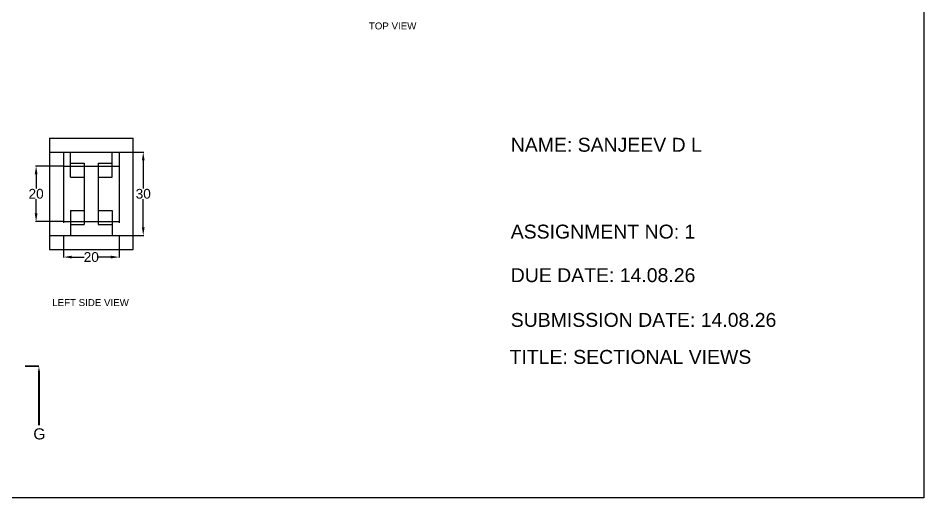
# Model space of a CAD drawing. Header units: inches. Extents: x 0 to 2841, y -1 to 568.
# Drawn here: x 822.6 to 1148.3, y 0 to 172.5 of the extents above; entities that cross this region are included whole.
import ezdxf

# ---------------------------------------------------------------- set-up
doc = ezdxf.new("R2010")
doc.units = ezdxf.units.IN
doc.header["$LTSCALE"] = 8
doc.header["$MEASUREMENT"] = 0
doc.linetypes.add('HIDDEN2', pattern=[4.7625, 3.175, -1.5875])
doc.styles.get("Standard").update_dxf_attribs({"font": 'arial.ttf'})
doc.dimstyles.get("Standard").update_dxf_attribs({"dimtxt": 3.5, "dimasz": 3, "dimexe": 0.18, "dimexo": 0.0625, "dimgap": 0.09, "dimtad": 0, "dimtih": 1, "dimtoh": 1, "dimdec": 0, "dimzin": 0, "dimdsep": 46, "dimtxsty": 'Standard', "dimcen": 0.09, "dimclrd": 3, "dimclre": 3, "dimclrt": 3, "dimadec": 0, "dimazin": 0, "dimtfac": 1, "dimtdec": 0, "dimtofl": 0, "dimtmove": 0, "dimatfit": 3, "dimfxl": 1, "dimtolj": 1, "dimtzin": 0, "dimarcsym": 0})

# ---------------------------------------------------------------- blocks, each defined once
blk = doc.blocks.new('*D108')
at = {"color": 3, "linetype": 'Continuous', "lineweight": -2, "transparency": 16777216}
for p, q in [((838.93, 94.28), (838.93, 86.42)), ((858.93, 94.28), (858.93, 86.42)), ((841.93, 86.6), (846.31, 86.6)), ((855.93, 86.6), (851.55, 86.6))]:
    blk.add_line(p, q, dxfattribs=at)
at = {"color": 3, "linetype": 'Continuous', "transparency": 16777216}
for points in [[(841.93, 87.1), (841.93, 86.1), (838.93, 86.6)], [(855.93, 87.1), (855.93, 86.1), (858.93, 86.6)]]:
    blk.add_solid(points, dxfattribs=at)
at = {"layer": 'Defpoints', "color": 0, "linetype": 'Continuous', "transparency": 16777216}
for p in [(838.93, 94.35), (858.93, 94.35), (858.93, 86.6)]:
    blk.add_point(p, dxfattribs=at)
at = {"color": 3, "linetype": 'Continuous', "transparency": 16777216, "insert": (848.93, 86.6), "char_height": 3.5, "attachment_point": 5}
blk.add_mtext('\\A1;20', dxfattribs=at)
blk = doc.blocks.new('*D109')
at = {"color": 3, "linetype": 'Continuous', "lineweight": -2, "transparency": 16777216}
for p, q in [((858.99, 124.35), (867.79, 124.35)), ((867.61, 121.35), (867.61, 111.22)), ((867.61, 97.35), (867.61, 107.47)), ((858.99, 94.35), (867.79, 94.35))]:
    blk.add_line(p, q, dxfattribs=at)
at = {"color": 3, "linetype": 'Continuous', "transparency": 16777216}
for points in [[(867.11, 121.35), (868.11, 121.35), (867.61, 124.35)], [(867.11, 97.35), (868.11, 97.35), (867.61, 94.35)]]:
    blk.add_solid(points, dxfattribs=at)
at = {"layer": 'Defpoints', "color": 0, "linetype": 'Continuous', "transparency": 16777216}
for p in [(858.93, 124.35), (867.61, 124.35), (858.93, 94.35)]:
    blk.add_point(p, dxfattribs=at)
at = {"color": 3, "linetype": 'Continuous', "transparency": 16777216, "insert": (867.61, 109.35), "char_height": 3.5, "attachment_point": 5}
blk.add_mtext('\\A1;30', dxfattribs=at)
blk = doc.blocks.new('*D110')
at = {"color": 3, "linetype": 'Continuous', "lineweight": -2, "transparency": 16777216}
for p, q in [((838.86, 119.35), (828.91, 119.35)), ((829.09, 116.35), (829.09, 111.22)), ((829.09, 102.35), (829.09, 107.47)), ((838.86, 99.35), (828.91, 99.35))]:
    blk.add_line(p, q, dxfattribs=at)
at = {"color": 3, "linetype": 'Continuous', "transparency": 16777216}
for points in [[(828.59, 116.35), (829.59, 116.35), (829.09, 119.35)], [(828.59, 102.35), (829.59, 102.35), (829.09, 99.35)]]:
    blk.add_solid(points, dxfattribs=at)
at = {"layer": 'Defpoints', "color": 0, "linetype": 'Continuous', "transparency": 16777216}
for p in [(838.93, 119.35), (829.09, 99.35), (838.93, 99.35)]:
    blk.add_point(p, dxfattribs=at)
at = {"color": 3, "linetype": 'Continuous', "transparency": 16777216, "insert": (829.09, 109.35), "char_height": 3.5, "attachment_point": 5}
blk.add_mtext('\\A1;20', dxfattribs=at)

msp = doc.modelspace()

# ---------------------------------------------------------------- linework, layer by layer
for p, q in [((833.927, 129.346), (863.927, 129.346)), ((833.927, 129.346), (833.927, 89.346)), ((863.927, 89.346), (863.927, 129.346)), ((833.927, 89.346), (863.927, 89.346))]:
    msp.add_line(p, q)
at = {"linetype": 'HIDDEN2'}
for p, q in [((833.927, 124.346), (838.927, 124.346)), ((838.927, 124.346), (858.927, 124.346)), ((838.927, 124.346), (838.927, 94.346)), ((841.427, 120.346), (841.427, 124.346)), ((856.427, 120.346), (856.427, 124.346)), ((858.927, 124.346), (863.927, 124.346)), ((858.927, 124.346), (858.927, 94.346)), ((838.927, 119.346), (858.927, 119.346)), ((841.427, 120.346), (846.427, 120.346)), ((841.427, 115.346), (841.427, 120.346)), ((846.427, 120.346), (846.427, 98.346)), ((851.427, 120.346), (856.427, 120.346)), ((851.427, 120.346), (851.427, 98.346)), ((856.427, 115.346), (856.427, 120.346)), ((841.427, 115.346), (846.427, 115.346)), ((851.427, 115.346), (856.427, 115.346)), ((841.427, 103.346), (846.427, 103.346)), ((841.427, 103.346), (841.427, 98.346)), ((851.427, 103.346), (856.427, 103.346)), ((856.427, 103.346), (856.427, 98.346)), ((838.927, 99.346), (858.927, 99.346)), ((841.427, 98.346), (846.427, 98.346)), ((841.427, 98.346), (841.427, 94.346)), ((851.427, 98.346), (856.427, 98.346)), ((856.427, 98.346), (856.427, 94.346)), ((833.927, 94.346), (838.927, 94.346)), ((838.927, 94.346), (858.927, 94.346)), ((858.927, 94.346), (863.927, 94.346))]:
    msp.add_line(p, q, dxfattribs=at)
at = {"color": 1, "lineweight": 30}
msp.add_line((830.121, 47.335), (825.121, 47.335), dxfattribs=at)
at = {"linetype": 'Continuous'}
msp.add_lwpolyline([(579.625, 404.203), (1148.25, 404.203), (1148.25, 0), (579.625, 0)], close=True, dxfattribs=at)
at = {"color": 1}
msp.add_lwpolyline([(830.121, 47.335, 0, 2.25, 0), (830.121, 41.085, 0.75, 0.75, 0), (830.121, 26.085, 0.75, 0.75, 0)], format="xyseb", dxfattribs=at)

# ---------------------------------------------------------------- texts
at = {"attachment_point": 1}
for s, width, gutter_width, heights, insert, char_height in [('{\\C3;TOP VIEW}', 19.99625, 12.5, [0], (948.722, 170.975), 2.5), ('NAME: SANJEEV D L', 82.28489, 20.45, [2.08], (999.727, 129.488), 5), ('ASSIGNMENT NO: 1', 69.08036, 20.45, [0], (999.726, 98.268), 5), ('DUE DATE: 14.08.26', 82.12971, 20.45, [0], (999.726, 82.594), 5), ('{\\C3;LEFT SIDE VIEW}', 34.5331, 12.5, [0], (834.883, 71.487), 2.5), ('SUBMISSION DATE: 14.08.26', 97.25415, 20.45, [0], (999.726, 66.511), 5), ('TITLE: SECTIONAL VIEWS', 102.55508, 20.45, [0], (999.281, 53.21), 5)]:
    msp.add_mtext_dynamic_manual_height_columns(s, width=width, gutter_width=gutter_width, heights=heights, dxfattribs=dict(at, insert=insert, char_height=char_height))
at = {"color": 1, "insert": (832.443, 25.027), "char_height": 4, "attachment_point": 3}
msp.add_mtext_dynamic_manual_height_columns('G', width=5.39243, gutter_width=12.5, heights=[0], dxfattribs=at)

# ---------------------------------------------------------------- dimensions: what is measured, and where the dimension line sits
at = {"linetype": 'Continuous'}
for base, p1, p2, picture, middle in [((867.612, 124.346), (858.927, 94.346), (858.927, 124.346), '*D109', (867.612, 109.346)), ((829.091, 99.346), (838.927, 119.346), (838.927, 99.346), '*D110', (829.091, 109.346))]:
    dim = msp.add_linear_dim(base=base, p1=p1, p2=p2, angle=90, dimstyle='Standard', dxfattribs=at)
    dim.commit()
    dim.dimension.update_dxf_attribs({"geometry": picture, "text_midpoint": middle})
dim = msp.add_linear_dim(base=(858.927, 86.598), p1=(838.927, 94.346), p2=(858.927, 94.346), dimstyle='Standard', dxfattribs=at)
dim.commit()
dim.dimension.update_dxf_attribs({"geometry": '*D108', "text_midpoint": (848.927, 86.598)})

doc.saveas('drawing.dxf')
